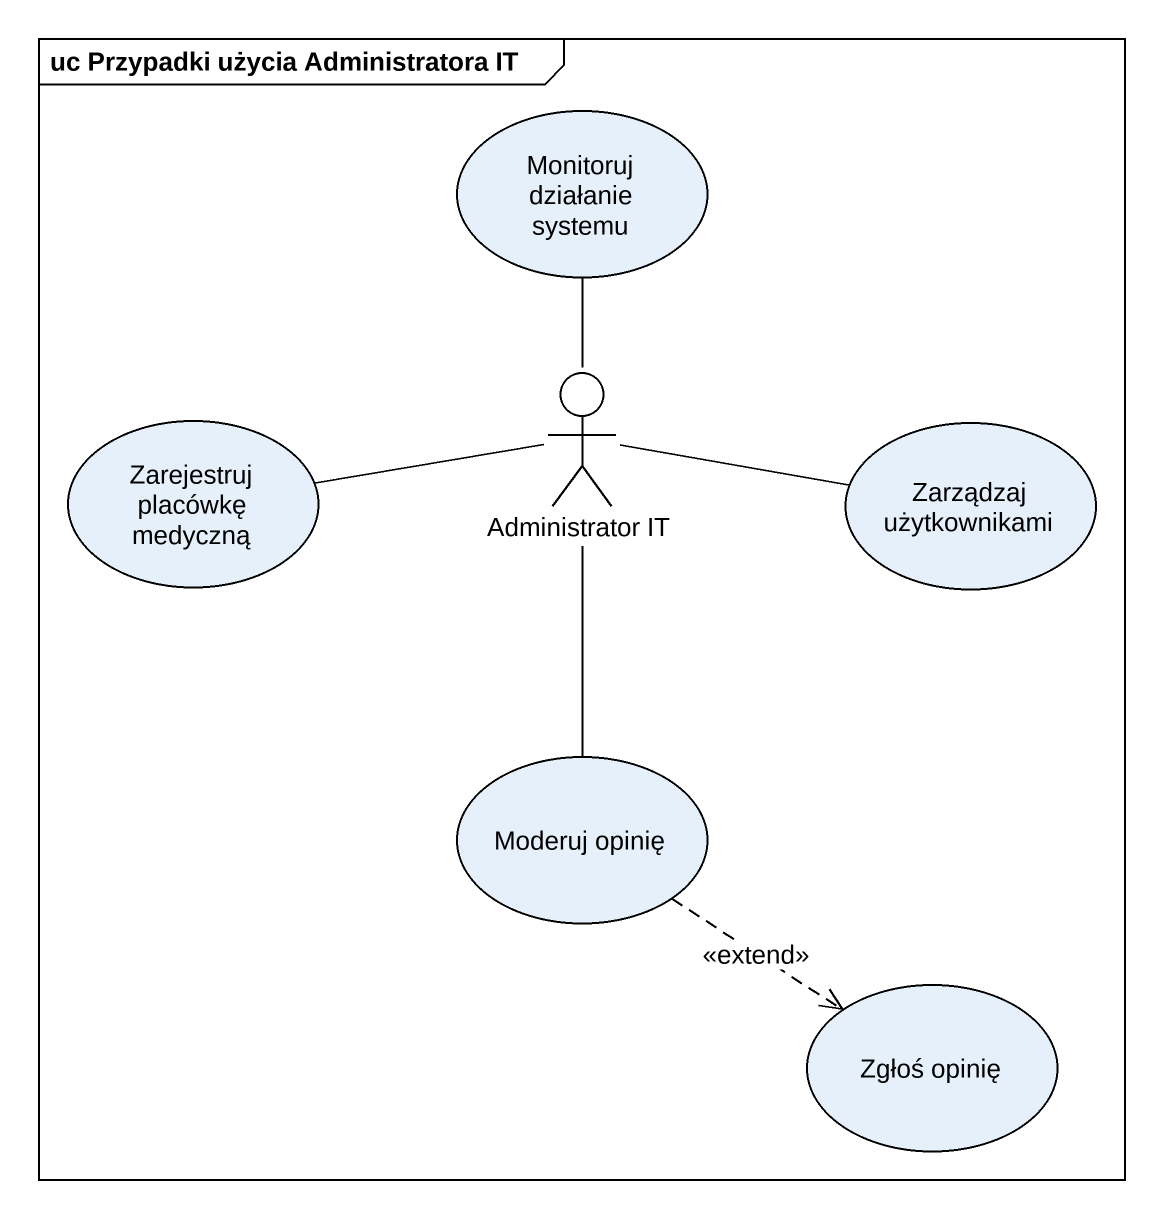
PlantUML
@startuml
mainframe uc Przypadki użycia Administratora IT
usecase "Monitoruj działanie systemu" as Monitoruj_działanie_systemu
actor "Administrator IT" as Administrator_IT
usecase "Zarejestruj placówkę medyczną" as Zarejestruj_placówkę
usecase "Zarządzaj użytkownikami" as Zarządzaj_użytkownikami
usecase "Moderuj opinię" as Moderuj_opinię
usecase "Zgłoś opinię" as Zgłoś_opinię
Monitoruj_działanie_systemu -- Administrator_IT
Administrator_IT -left- Zarejestruj_placówkę
Administrator_IT -right- Zarządzaj_użytkownikami
Administrator_IT -- Moderuj_opinię
Moderuj_opinię ..> Zgłoś_opinię : <<extend>>
@enduml
